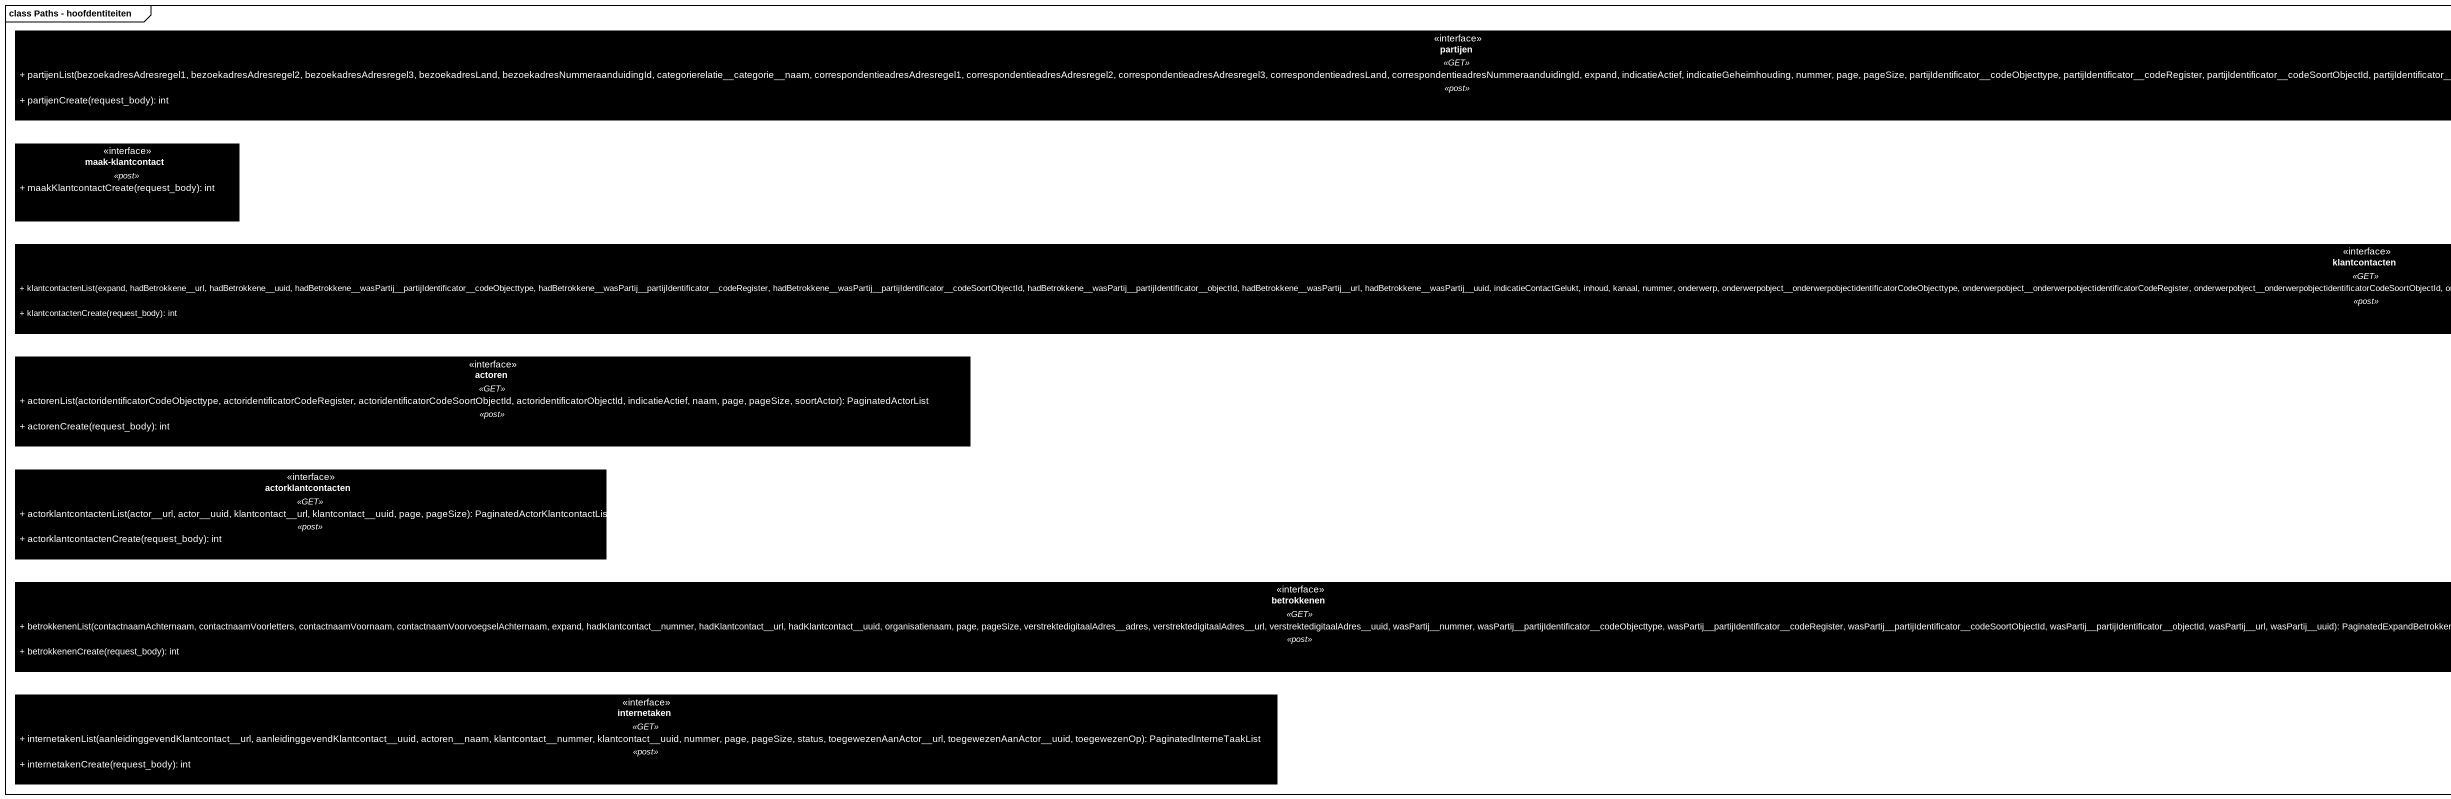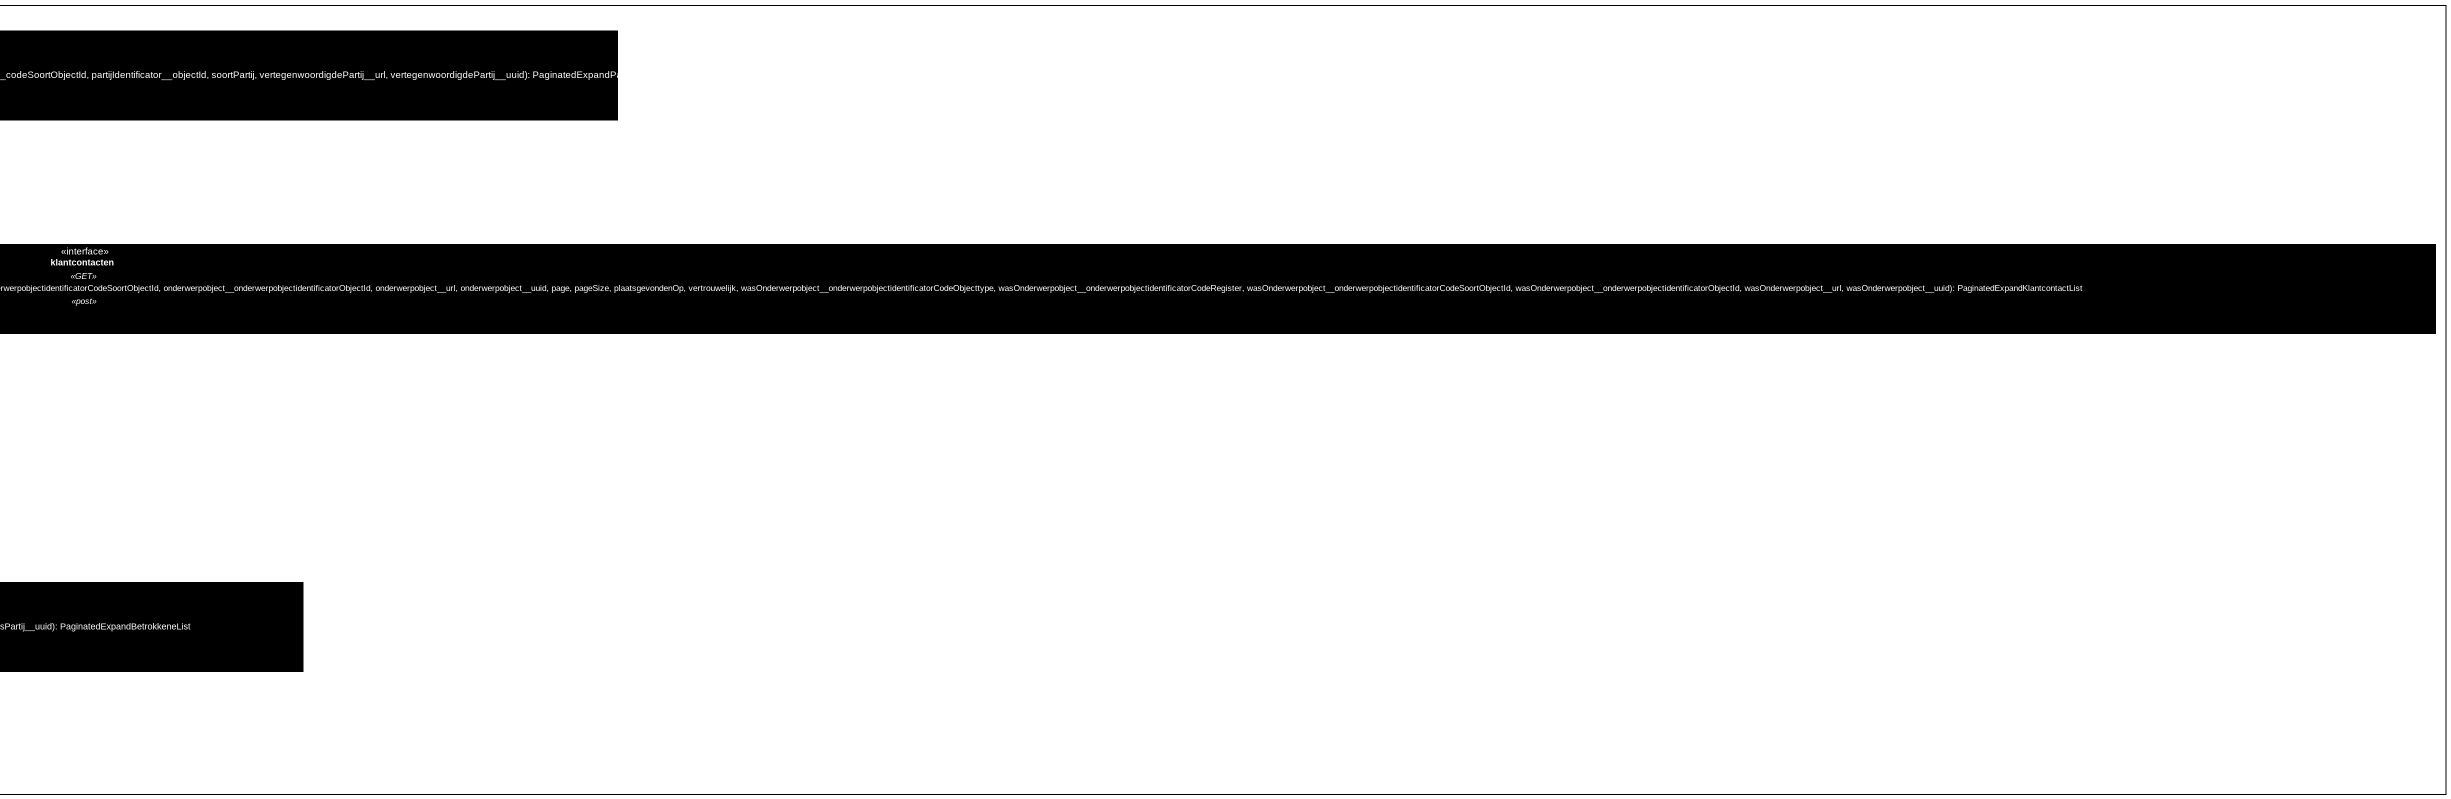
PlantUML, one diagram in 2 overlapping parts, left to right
@startuml
mainframe class Paths - hoofdentiteiten
hide circle
hide empty members
skinparam classAttributeIconSize 0
interface partijen #000000 {
  .. <<GET>> ..
  + partijenList(bezoekadresAdresregel1, bezoekadresAdresregel2, bezoekadresAdresregel3, bezoekadresLand, bezoekadresNummeraanduidingId, categorierelatie~__categorie~__naam, correspondentieadresAdresregel1, correspondentieadresAdresregel2, correspondentieadresAdresregel3, correspondentieadresLand, correspondentieadresNummeraanduidingId, expand, indicatieActief, indicatieGeheimhouding, nummer, page, pageSize, partijIdentificator~__codeObjecttype, partijIdentificator~__codeRegister, partijIdentificator~__codeSoortObjectId, partijIdentificator~__objectId, soortPartij, vertegenwoordigdePartij~__url, vertegenwoordigdePartij~__uuid): PaginatedExpandPartijList
  .. <<post>> ..
  + partijenCreate(request_body): int
}
interface "maak-klantcontact" as maak_klantcontact #000000 {
  .. <<post>> ..
  + maakKlantcontactCreate(request_body): int
}
interface klantcontacten #000000 {
  .. <<GET>> ..
  + klantcontactenList(expand, hadBetrokkene~__url, hadBetrokkene~__uuid, hadBetrokkene~__wasPartij~__partijIdentificator~__codeObjecttype, hadBetrokkene~__wasPartij~__partijIdentificator~__codeRegister, hadBetrokkene~__wasPartij~__partijIdentificator~__codeSoortObjectId, hadBetrokkene~__wasPartij~__partijIdentificator~__objectId, hadBetrokkene~__wasPartij~__url, hadBetrokkene~__wasPartij~__uuid, indicatieContactGelukt, inhoud, kanaal, nummer, onderwerp, onderwerpobject~__onderwerpobjectidentificatorCodeObjecttype, onderwerpobject~__onderwerpobjectidentificatorCodeRegister, onderwerpobject~__onderwerpobjectidentificatorCodeSoortObjectId, onderwerpobject~__onderwerpobjectidentificatorObjectId, onderwerpobject~__url, onderwerpobject~__uuid, page, pageSize, plaatsgevondenOp, vertrouwelijk, wasOnderwerpobject~__onderwerpobjectidentificatorCodeObjecttype, wasOnderwerpobject~__onderwerpobjectidentificatorCodeRegister, wasOnderwerpobject~__onderwerpobjectidentificatorCodeSoortObjectId, wasOnderwerpobject~__onderwerpobjectidentificatorObjectId, wasOnderwerpobject~__url, wasOnderwerpobject~__uuid): PaginatedExpandKlantcontactList
  .. <<post>> ..
  + klantcontactenCreate(request_body): int
}
interface actoren #000000 {
  .. <<GET>> ..
  + actorenList(actoridentificatorCodeObjecttype, actoridentificatorCodeRegister, actoridentificatorCodeSoortObjectId, actoridentificatorObjectId, indicatieActief, naam, page, pageSize, soortActor): PaginatedActorList
  .. <<post>> ..
  + actorenCreate(request_body): int
}
interface actorklantcontacten #000000 {
  .. <<GET>> ..
  + actorklantcontactenList(actor~__url, actor~__uuid, klantcontact~__url, klantcontact~__uuid, page, pageSize): PaginatedActorKlantcontactList
  .. <<post>> ..
  + actorklantcontactenCreate(request_body): int
}
interface betrokkenen #000000 {
  .. <<GET>> ..
  + betrokkenenList(contactnaamAchternaam, contactnaamVoorletters, contactnaamVoornaam, contactnaamVoorvoegselAchternaam, expand, hadKlantcontact~__nummer, hadKlantcontact~__url, hadKlantcontact~__uuid, organisatienaam, page, pageSize, verstrektedigitaalAdres~__adres, verstrektedigitaalAdres~__url, verstrektedigitaalAdres~__uuid, wasPartij~__nummer, wasPartij~__partijIdentificator~__codeObjecttype, wasPartij~__partijIdentificator~__codeRegister, wasPartij~__partijIdentificator~__codeSoortObjectId, wasPartij~__partijIdentificator~__objectId, wasPartij~__url, wasPartij~__uuid): PaginatedExpandBetrokkeneList
  .. <<post>> ..
  + betrokkenenCreate(request_body): int
}
interface internetaken #000000 {
  .. <<GET>> ..
  + internetakenList(aanleidinggevendKlantcontact~__url, aanleidinggevendKlantcontact~__uuid, actoren~__naam, klantcontact~__nummer, klantcontact~__uuid, nummer, page, pageSize, status, toegewezenAanActor~__url, toegewezenAanActor~__uuid, toegewezenOp): PaginatedInterneTaakList
  .. <<post>> ..
  + internetakenCreate(request_body): int
}
@enduml
